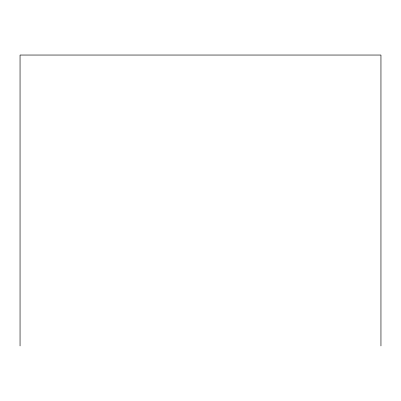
<?xml version="1.0" encoding="UTF-8"?>
<svg xmlns="http://www.w3.org/2000/svg" width="401" height="401" viewBox="0 0 401 401"><rect width="100%" height="100%" fill="white"/><g stroke="black" fill="none" stroke-linecap="round" stroke-linejoin="round"><path stroke-width="0.6" d="M380.95 345.958L380.95 55.042L20.05 55.042L20.05 345.958"/></g></svg>
